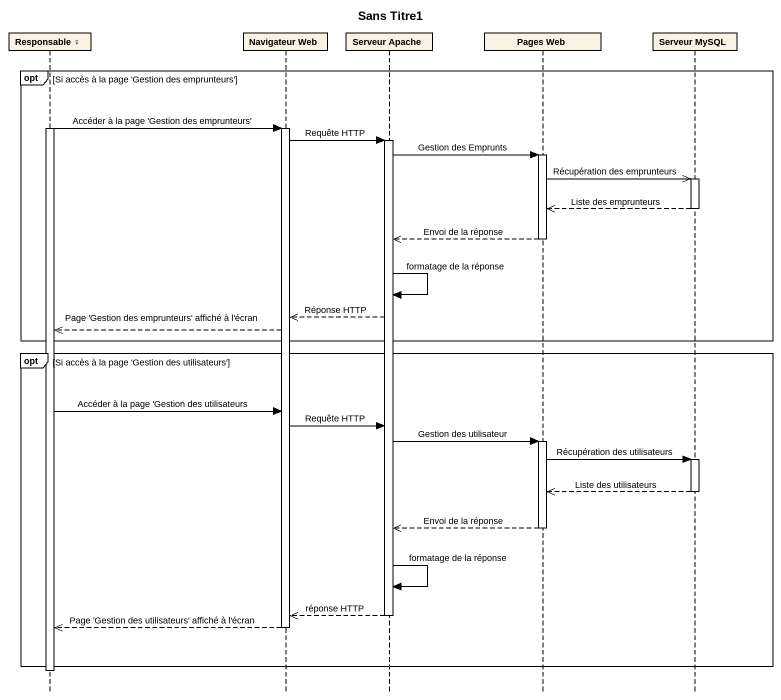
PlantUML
@startuml
title Sans Titre1
hide footbox
participant "Responsable ♀" as Responsable
participant "Navigateur Web" as Navigateur_Web
participant "Serveur Apache" as Serveur_Apache
participant "Pages Web" as Pages_Web
participant "Serveur MySQL" as Serveur_MySQL

opt Si accès à la page 'Gestion des emprunteurs'
  activate Responsable
  Responsable -> Navigateur_Web : Accéder à la page 'Gestion des emprunteurs'
  activate Navigateur_Web
  Navigateur_Web -> Serveur_Apache : Requête HTTP
  activate Serveur_Apache
  Serveur_Apache -> Pages_Web : Gestion des Emprunts
  activate Pages_Web
  Pages_Web ->> Serveur_MySQL : Récupération des emprunteurs
  activate Serveur_MySQL
  Serveur_MySQL -->> Pages_Web : Liste des emprunteurs
  deactivate Serveur_MySQL
  Pages_Web -->> Serveur_Apache : Envoi de la réponse
  deactivate Pages_Web
  Serveur_Apache -> Serveur_Apache : formatage de la réponse
  Serveur_Apache -->> Navigateur_Web : Réponse HTTP
  Navigateur_Web -->> Responsable : Page 'Gestion des emprunteurs' affiché à l'écran
end
opt Si accès à la page 'Gestion des utilisateurs'
  Responsable -> Navigateur_Web : Accéder à la page 'Gestion des utilisateurs
  Navigateur_Web -> Serveur_Apache : Requête HTTP
  Serveur_Apache -> Pages_Web : Gestion des utilisateur
  activate Pages_Web
  Pages_Web -> Serveur_MySQL : Récupération des utilisateurs
  activate Serveur_MySQL
  Serveur_MySQL -->> Pages_Web : Liste des utilisateurs
  deactivate Serveur_MySQL
  Pages_Web -->> Serveur_Apache : Envoi de la réponse
  deactivate Pages_Web
  Serveur_Apache -> Serveur_Apache : formatage de la réponse
  Serveur_Apache -->> Navigateur_Web : réponse HTTP
  deactivate Serveur_Apache
  Navigateur_Web -->> Responsable : Page 'Gestion des utilisateurs' affiché à l'écran
  deactivate Navigateur_Web
end
deactivate Responsable
@enduml
